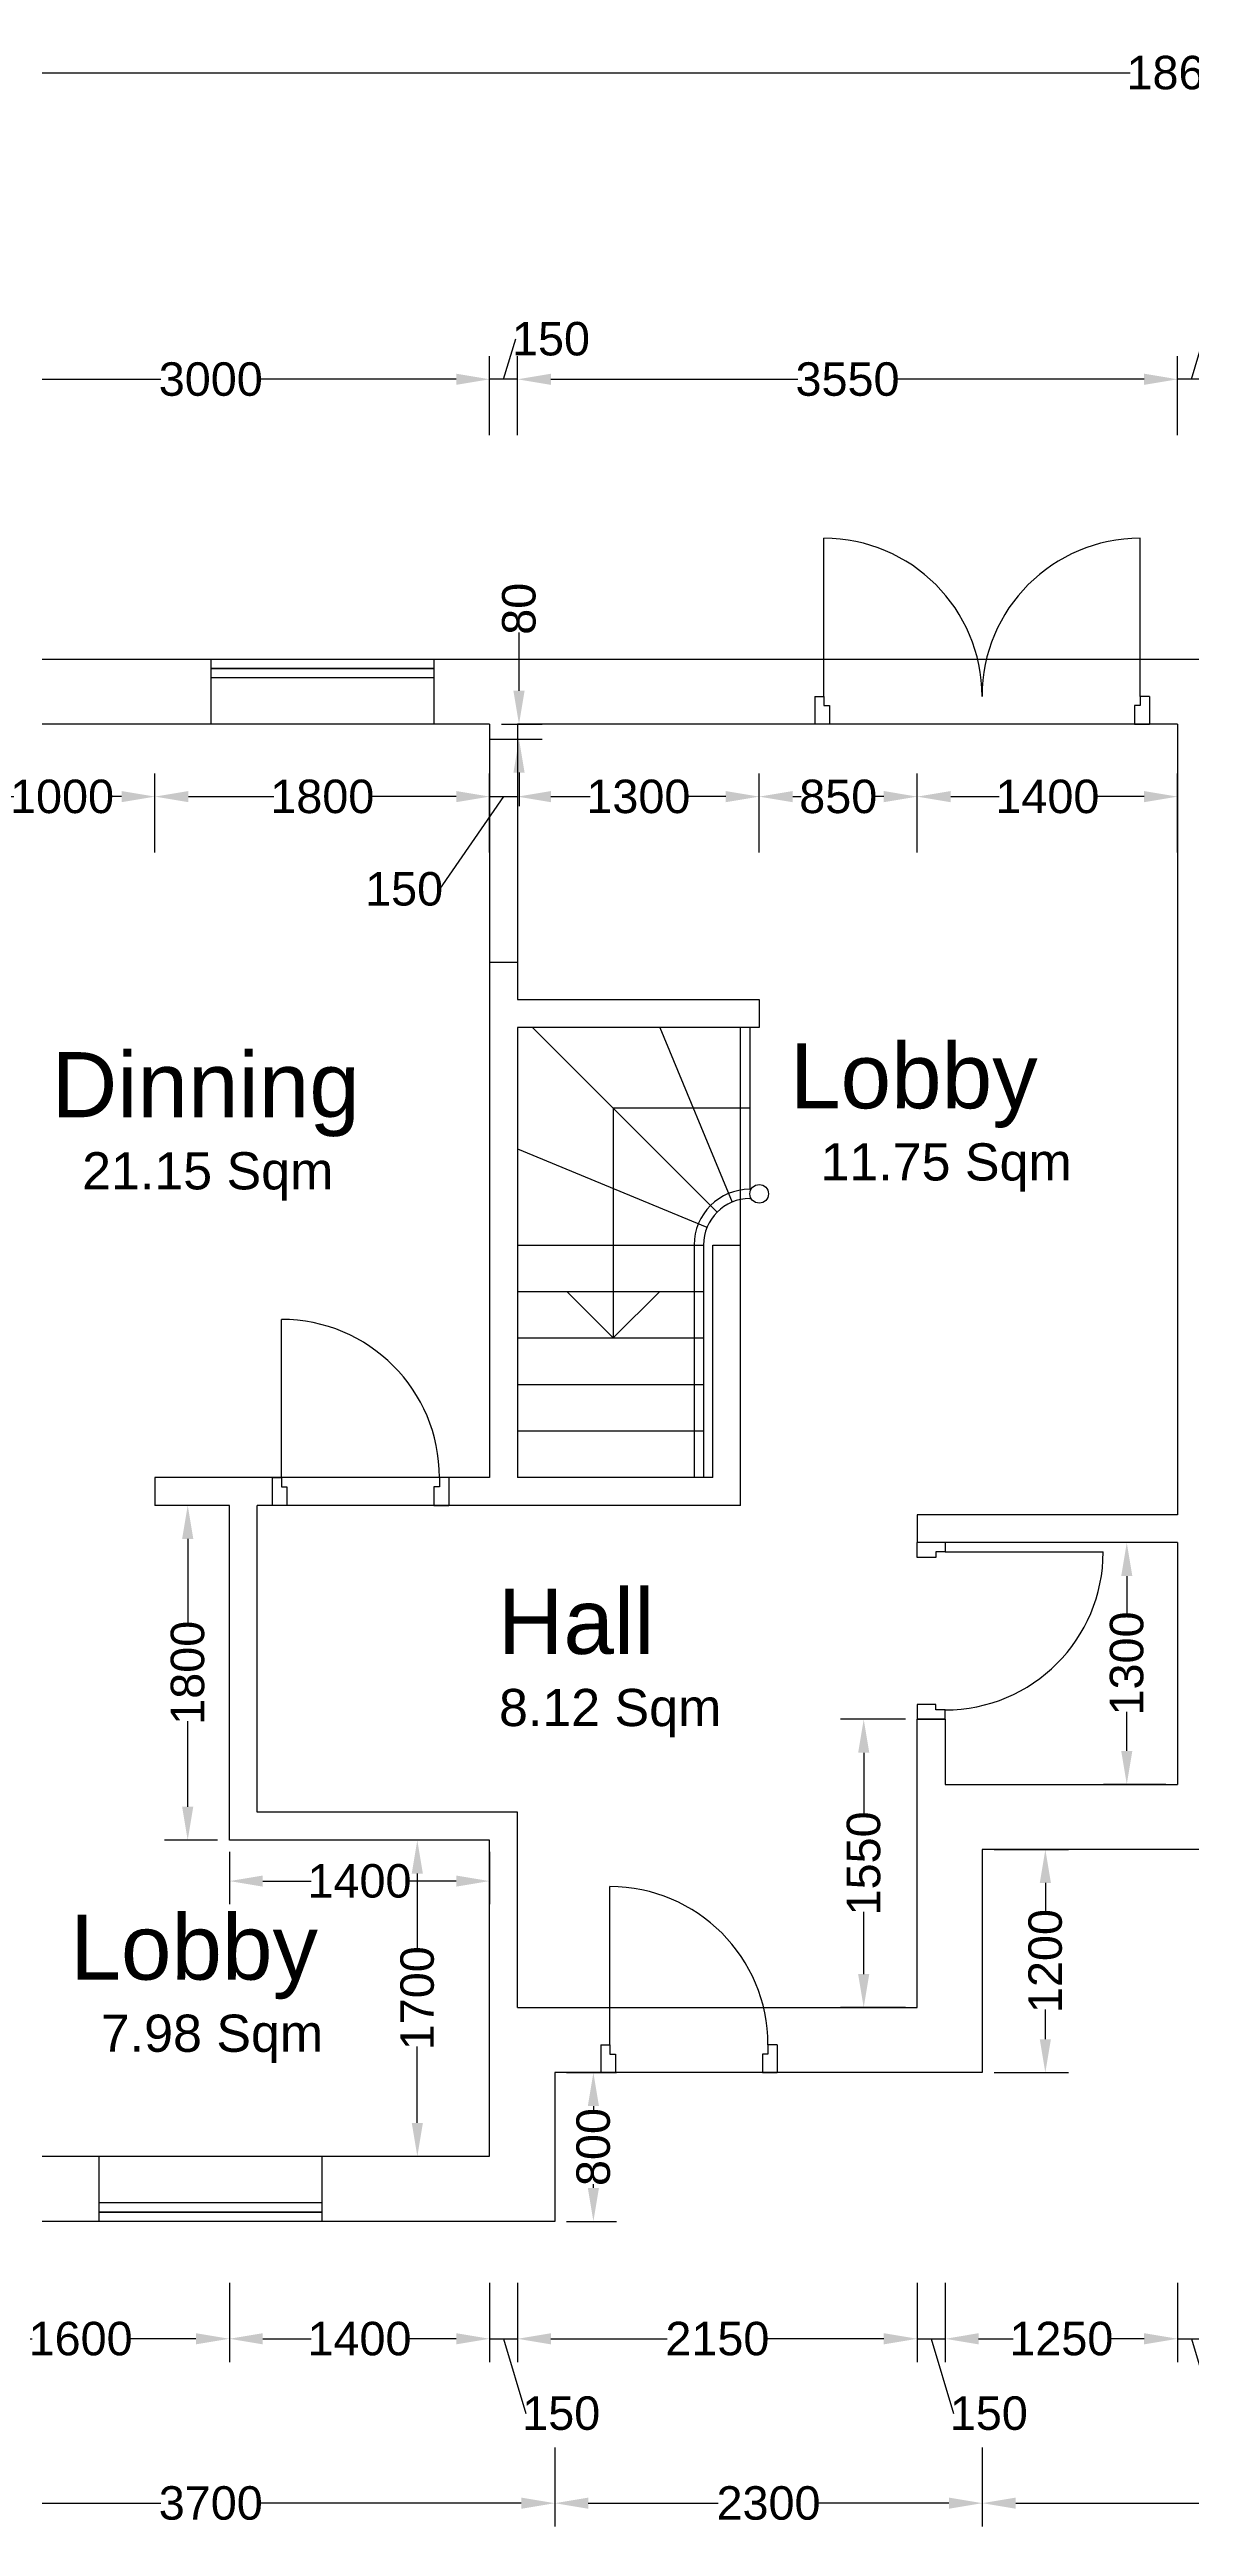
# Model space of a CAD drawing. Header units: millimetres. Extents: x -500 to 24950, y -2718 to 10994.
# Drawn here: x 8720 to 14862, y -2324 to 10994 of the extents above; entities that cross this region are included whole.
import ezdxf

# ---------------------------------------------------------------- set-up
doc = ezdxf.new("R2010")
doc.units = ezdxf.units.MM
doc.header["$MEASUREMENT"] = 0
doc.linetypes.add('CENTER2', pattern=[1.125, 0.75, -0.125, 0.125, -0.125])
for name, color, linetype in [('1walls', 7, 'Continuous'), ('dli (dimension lines)', 10, 'Continuous'), ('doors', 90, 'Continuous'), ('staircase', 210, 'Continuous'), ('text labels', 7, 'Continuous'), ('title block', 18, 'Continuous'), ('windows', 130, 'Continuous')]:
    doc.layers.add(name, color=color, linetype=linetype)
doc.styles.get("Standard").update_dxf_attribs({"font": 'arial.ttf'})
doc.dimstyles.new('Annotative', dxfattribs={"dimscale": 0, "dimtxt": 1.8, "dimasz": 1.8, "dimexe": 1.25, "dimexo": 0.63, "dimgap": 0, "dimtad": 0, "dimdec": 0, "dimzin": 0, "dimdsep": 46, "dimtxsty": 'Standard', "dimcen": -2.5, "dimadec": 0, "dimazin": 0, "dimtfac": 1, "dimtdec": 0, "dimtofl": 0, "dimtmove": 0, "dimatfit": 3, "dimldrblk": 'DOT', "dimfxl": 3, "dimfxlon": 1, "dimtolj": 1, "dimtzin": 0, "dimarcsym": 0})

# ---------------------------------------------------------------- blocks, each defined once
blk = doc.blocks.new('*U4')
for p, q in [((0, 0), (0, 350)), ((1200, 0), (1200, 350)), ((1200, 100), (0, 100)), ((0, 50), (1200, 50)), ((1200, 50), (0, 50))]:
    blk.add_line(p, q)
blk = doc.blocks.new('*U5')
for p, q in [((0, 350), (0, 0)), ((0, 300), (1200, 300)), ((1200, 300), (0, 300)), ((1200, 350), (1200, 0)), ((1200, 250), (0, 250))]:
    blk.add_line(p, q)
blk = doc.blocks.new('*U7')
for p, q in [((50, 150), (50, 1000)), ((0, 150), (0, 0)), ((0, 150), (50, 150)), ((50, 150), (50, 100)), ((950, 150), (900, 150)), ((900, 150), (900, 100)), ((950, 150), (950, 0)), ((80, 0), (0, 0)), ((50, 100), (80, 100)), ((80, 100), (80, 0)), ((900, 100), (870, 100)), ((870, 100), (870, 0)), ((870, 0), (950, 0))]:
    blk.add_line(p, q)
blk.add_arc((50, 150), 850, 0, 90)
blk = doc.blocks.new('doubledoor')
for p, q in [((50, 150), (50, 1000)), ((1750, 150), (1750, 1000)), ((0, 150), (0, 0)), ((0, 150), (50, 150)), ((50, 150), (50, 100)), ((1800, 150), (1750, 150)), ((1750, 150), (1750, 100)), ((1800, 150), (1800, 0)), ((80, 0), (0, 0)), ((50, 100), (80, 100)), ((80, 100), (80, 0)), ((1750, 100), (1720, 100)), ((1720, 100), (1720, 0)), ((1720, 0), (1800, 0))]:
    blk.add_line(p, q)
for centre, start, end in [((50, 150), 0, 90), ((1750, 150), 90, 180)]:
    blk.add_arc(centre, 850, start, end)
blk = doc.blocks.new('*D16')
at = {"layer": 'Defpoints', "color": 0}
for p in [(14787, 9221), (14787, 8233), (14937, 8233)]:
    blk.add_point(p, dxfattribs=at)
at = {"layer": 'dli (dimension lines)', "color": 0, "lineweight": -2, "transparency": 16777216}
for p, q in [((14787, 8921), (14787, 9346)), ((14862, 9221), (14927, 9438)), ((14937, 8921), (14937, 9346)), ((14607, 9221), (14427, 9221)), ((14937, 9221), (14787, 9221)), ((15117, 9221), (15297, 9221))]:
    blk.add_line(p, q, dxfattribs=at)
at = {"layer": 'dli (dimension lines)', "color": 0, "transparency": 16777216}
for points in [[(14607, 9251), (14607, 9191), (14787, 9221)], [(15117, 9251), (15117, 9191), (14937, 9221)]]:
    blk.add_solid(points, dxfattribs=at)
at = {"layer": 'dli (dimension lines)', "color": 0, "transparency": 16777216, "insert": (15117, 9438), "char_height": 180, "attachment_point": 5}
blk.add_mtext('\\A1;150', dxfattribs=at)
blk = doc.blocks.new('_Dot')
at = {"color": 0, "linetype": 'ByBlock', "lineweight": -2}
blk.add_line((-0.5, 0), (-1, 0), dxfattribs=at)
at = {"color": 0, "linetype": 'ByBlock', "const_width": 0.5}
blk.add_lwpolyline([(-0.25, 0, 1), (0.25, 0, 1)], format="xyb", close=True, dxfattribs=at)
blk = doc.blocks.new('*D17')
at = {"layer": 'Defpoints', "color": 0}
for p in [(11237, 9221), (11237, 8233), (14787, 8233)]:
    blk.add_point(p, dxfattribs=at)
at = {"layer": 'dli (dimension lines)', "color": 0, "lineweight": -2, "transparency": 16777216}
for p, q in [((11237, 8921), (11237, 9346)), ((14787, 8921), (14787, 9346)), ((11417, 9221), (12744, 9221)), ((14607, 9221), (13280, 9221))]:
    blk.add_line(p, q, dxfattribs=at)
at = {"layer": 'dli (dimension lines)', "color": 0, "transparency": 16777216}
for points in [[(11417, 9251), (11417, 9191), (11237, 9221)], [(14607, 9251), (14607, 9191), (14787, 9221)]]:
    blk.add_solid(points, dxfattribs=at)
at = {"layer": 'dli (dimension lines)', "color": 0, "transparency": 16777216, "insert": (13012, 9221), "char_height": 180, "attachment_point": 5}
blk.add_mtext('\\A1;3550', dxfattribs=at)
blk = doc.blocks.new('*D18')
at = {"layer": 'Defpoints', "color": 0}
for p in [(11087, 9221), (11087, 8233), (11237, 8233)]:
    blk.add_point(p, dxfattribs=at)
at = {"layer": 'dli (dimension lines)', "color": 0, "lineweight": -2, "transparency": 16777216}
for p, q in [((11087, 8921), (11087, 9346)), ((11162, 9221), (11227, 9438)), ((11237, 8921), (11237, 9346)), ((10907, 9221), (10727, 9221)), ((11237, 9221), (11087, 9221)), ((11417, 9221), (11597, 9221))]:
    blk.add_line(p, q, dxfattribs=at)
at = {"layer": 'dli (dimension lines)', "color": 0, "transparency": 16777216}
for points in [[(10907, 9251), (10907, 9191), (11087, 9221)], [(11417, 9251), (11417, 9191), (11237, 9221)]]:
    blk.add_solid(points, dxfattribs=at)
at = {"layer": 'dli (dimension lines)', "color": 0, "transparency": 16777216, "insert": (11417, 9438), "char_height": 180, "attachment_point": 5}
blk.add_mtext('\\A1;150', dxfattribs=at)
blk = doc.blocks.new('*D19')
at = {"layer": 'Defpoints', "color": 0}
for p in [(8087, 9221), (8087, 8233), (11087, 8233)]:
    blk.add_point(p, dxfattribs=at)
at = {"layer": 'dli (dimension lines)', "color": 0, "lineweight": -2, "transparency": 16777216}
for p, q in [((8087, 8921), (8087, 9346)), ((11087, 8921), (11087, 9346)), ((8267, 9221), (9319, 9221)), ((10907, 9221), (9855, 9221))]:
    blk.add_line(p, q, dxfattribs=at)
at = {"layer": 'dli (dimension lines)', "color": 0, "transparency": 16777216}
for points in [[(8267, 9251), (8267, 9191), (8087, 9221)], [(10907, 9251), (10907, 9191), (11087, 9221)]]:
    blk.add_solid(points, dxfattribs=at)
at = {"layer": 'dli (dimension lines)', "color": 0, "transparency": 16777216, "insert": (9587, 9221), "char_height": 180, "attachment_point": 5}
blk.add_mtext('\\A1;3000', dxfattribs=at)
blk = doc.blocks.new('*D30')
at = {"layer": 'Defpoints', "color": 0}
for p in [(24187, 10869), (5537, 7716), (24187, 7716)]:
    blk.add_point(p, dxfattribs=at)
at = {"layer": 'dli (dimension lines)', "color": 0, "lineweight": -2, "transparency": 16777216}
for p, q in [((5537, 10569), (5537, 10994)), ((24187, 10569), (24187, 10994)), ((5717, 10869), (14532, 10869)), ((24007, 10869), (15192, 10869))]:
    blk.add_line(p, q, dxfattribs=at)
at = {"layer": 'dli (dimension lines)', "color": 0, "transparency": 16777216}
for points in [[(5717, 10899), (5717, 10839), (5537, 10869)], [(24007, 10899), (24007, 10839), (24187, 10869)]]:
    blk.add_solid(points, dxfattribs=at)
at = {"layer": 'dli (dimension lines)', "color": 0, "transparency": 16777216, "insert": (14862, 10869), "char_height": 180, "attachment_point": 5}
blk.add_mtext('\\A1;18650', dxfattribs=at)
blk = doc.blocks.new('*D31')
at = {"layer": 'Defpoints', "color": 0}
for p in [(5537, 10869), (5537, 7716), (24187, 7716)]:
    blk.add_point(p, dxfattribs=at)
at = {"layer": 'dli (dimension lines)', "color": 0, "lineweight": -2, "transparency": 16777216}
for p, q in [((5537, 10569), (5537, 10994)), ((24187, 10569), (24187, 10994)), ((5717, 10869), (14532, 10869)), ((24007, 10869), (15192, 10869))]:
    blk.add_line(p, q, dxfattribs=at)
at = {"layer": 'dli (dimension lines)', "color": 0, "transparency": 16777216}
for points in [[(5717, 10899), (5717, 10839), (5537, 10869)], [(24007, 10899), (24007, 10839), (24187, 10869)]]:
    blk.add_solid(points, dxfattribs=at)
at = {"layer": 'dli (dimension lines)', "color": 0, "transparency": 16777216, "insert": (14862, 10869), "char_height": 180, "attachment_point": 5}
blk.add_mtext('\\A1;18650', dxfattribs=at)
blk = doc.blocks.new('*D41')
at = {"layer": 'Defpoints', "color": 0}
for p in [(9687, 354), (8087, -146), (9687, -1315)]:
    blk.add_point(p, dxfattribs=at)
at = {"layer": 'dli (dimension lines)', "color": 0, "lineweight": -2, "transparency": 16777216}
for p, q in [((8087, -1015), (8087, -1440)), ((9687, -1015), (9687, -1440)), ((8267, -1315), (8627, -1315)), ((9507, -1315), (9147, -1315))]:
    blk.add_line(p, q, dxfattribs=at)
at = {"layer": 'dli (dimension lines)', "color": 0, "transparency": 16777216}
for points in [[(8267, -1285), (8267, -1345), (8087, -1315)], [(9507, -1285), (9507, -1345), (9687, -1315)]]:
    blk.add_solid(points, dxfattribs=at)
at = {"layer": 'dli (dimension lines)', "color": 0, "transparency": 16777216, "insert": (8887, -1315), "char_height": 180, "attachment_point": 5}
blk.add_mtext('\\A1;1600', dxfattribs=at)
blk = doc.blocks.new('*D42')
at = {"layer": 'Defpoints', "color": 0}
for p in [(9687, 354), (11087, 354), (11087, -1315)]:
    blk.add_point(p, dxfattribs=at)
at = {"layer": 'dli (dimension lines)', "color": 0, "lineweight": -2, "transparency": 16777216}
for p, q in [((9687, -1015), (9687, -1440)), ((11087, -1015), (11087, -1440)), ((9867, -1315), (10127, -1315)), ((10907, -1315), (10647, -1315))]:
    blk.add_line(p, q, dxfattribs=at)
at = {"layer": 'dli (dimension lines)', "color": 0, "transparency": 16777216}
for points in [[(9867, -1285), (9867, -1345), (9687, -1315)], [(10907, -1285), (10907, -1345), (11087, -1315)]]:
    blk.add_solid(points, dxfattribs=at)
at = {"layer": 'dli (dimension lines)', "color": 0, "transparency": 16777216, "insert": (10387, -1315), "char_height": 180, "attachment_point": 5}
blk.add_mtext('\\A1;1400', dxfattribs=at)
blk = doc.blocks.new('*D43')
at = {"layer": 'Defpoints', "color": 0}
for p in [(11237, 504), (11087, 354), (11237, -1315)]:
    blk.add_point(p, dxfattribs=at)
at = {"layer": 'dli (dimension lines)', "color": 0, "lineweight": -2, "transparency": 16777216}
for p, q in [((11087, -1015), (11087, -1440)), ((11237, -1015), (11237, -1440)), ((10907, -1315), (10727, -1315)), ((11087, -1315), (11237, -1315)), ((11162, -1315), (11282, -1716)), ((11417, -1315), (11597, -1315))]:
    blk.add_line(p, q, dxfattribs=at)
at = {"layer": 'dli (dimension lines)', "color": 0, "transparency": 16777216}
for points in [[(10907, -1285), (10907, -1345), (11087, -1315)], [(11417, -1285), (11417, -1345), (11237, -1315)]]:
    blk.add_solid(points, dxfattribs=at)
at = {"layer": 'dli (dimension lines)', "color": 0, "transparency": 16777216, "insert": (11472, -1716), "char_height": 180, "attachment_point": 5}
blk.add_mtext('\\A1;150', dxfattribs=at)
blk = doc.blocks.new('*D44')
at = {"layer": 'Defpoints', "color": 0}
for p in [(11237, 504), (13387, -546), (13387, -1315)]:
    blk.add_point(p, dxfattribs=at)
at = {"layer": 'dli (dimension lines)', "color": 0, "lineweight": -2, "transparency": 16777216}
for p, q in [((11237, -1015), (11237, -1440)), ((13387, -1015), (13387, -1440)), ((11417, -1315), (12042, -1315)), ((13207, -1315), (12582, -1315))]:
    blk.add_line(p, q, dxfattribs=at)
at = {"layer": 'dli (dimension lines)', "color": 0, "transparency": 16777216}
for points in [[(11417, -1285), (11417, -1345), (11237, -1315)], [(13207, -1285), (13207, -1345), (13387, -1315)]]:
    blk.add_solid(points, dxfattribs=at)
at = {"layer": 'dli (dimension lines)', "color": 0, "transparency": 16777216, "insert": (12312, -1315), "char_height": 180, "attachment_point": 5}
blk.add_mtext('\\A1;2150', dxfattribs=at)
blk = doc.blocks.new('*D45')
at = {"layer": 'Defpoints', "color": 0}
for p in [(13537, 1054), (13387, -546), (13537, -1315)]:
    blk.add_point(p, dxfattribs=at)
at = {"layer": 'dli (dimension lines)', "color": 0, "lineweight": -2, "transparency": 16777216}
for p, q in [((13387, -1015), (13387, -1440)), ((13537, -1015), (13537, -1440)), ((13207, -1315), (13027, -1315)), ((13387, -1315), (13537, -1315)), ((13462, -1315), (13582, -1716)), ((13717, -1315), (13897, -1315))]:
    blk.add_line(p, q, dxfattribs=at)
at = {"layer": 'dli (dimension lines)', "color": 0, "transparency": 16777216}
for points in [[(13207, -1285), (13207, -1345), (13387, -1315)], [(13717, -1285), (13717, -1345), (13537, -1315)]]:
    blk.add_solid(points, dxfattribs=at)
at = {"layer": 'dli (dimension lines)', "color": 0, "transparency": 16777216, "insert": (13772, -1716), "char_height": 180, "attachment_point": 5}
blk.add_mtext('\\A1;150', dxfattribs=at)
blk = doc.blocks.new('*D46')
at = {"layer": 'Defpoints', "color": 0}
for p in [(13537, 1054), (14787, 654), (14787, -1315)]:
    blk.add_point(p, dxfattribs=at)
at = {"layer": 'dli (dimension lines)', "color": 0, "lineweight": -2, "transparency": 16777216}
for p, q in [((13537, -1015), (13537, -1440)), ((14787, -1015), (14787, -1440)), ((13717, -1315), (13902, -1315)), ((14607, -1315), (14422, -1315))]:
    blk.add_line(p, q, dxfattribs=at)
at = {"layer": 'dli (dimension lines)', "color": 0, "transparency": 16777216}
for points in [[(13717, -1285), (13717, -1345), (13537, -1315)], [(14607, -1285), (14607, -1345), (14787, -1315)]]:
    blk.add_solid(points, dxfattribs=at)
at = {"layer": 'dli (dimension lines)', "color": 0, "transparency": 16777216, "insert": (14162, -1315), "char_height": 180, "attachment_point": 5}
blk.add_mtext('\\A1;1250', dxfattribs=at)
blk = doc.blocks.new('*D47')
at = {"layer": 'Defpoints', "color": 0}
for p in [(14787, 654), (14937, 654), (14937, -1315)]:
    blk.add_point(p, dxfattribs=at)
at = {"layer": 'dli (dimension lines)', "color": 0, "lineweight": -2, "transparency": 16777216}
for p, q in [((14787, -1015), (14787, -1440)), ((14937, -1015), (14937, -1440)), ((14607, -1315), (14427, -1315)), ((14787, -1315), (14937, -1315)), ((14862, -1315), (14982, -1716)), ((15117, -1315), (15297, -1315))]:
    blk.add_line(p, q, dxfattribs=at)
at = {"layer": 'dli (dimension lines)', "color": 0, "transparency": 16777216}
for points in [[(14607, -1285), (14607, -1345), (14787, -1315)], [(15117, -1285), (15117, -1345), (14937, -1315)]]:
    blk.add_solid(points, dxfattribs=at)
at = {"layer": 'dli (dimension lines)', "color": 0, "transparency": 16777216, "insert": (15172, -1716), "char_height": 180, "attachment_point": 5}
blk.add_mtext('\\A1;150', dxfattribs=at)
blk = doc.blocks.new('*D59')
at = {"layer": 'Defpoints', "color": 0}
for p in [(7737, 16), (11437, -684), (11437, -2199)]:
    blk.add_point(p, dxfattribs=at)
at = {"layer": 'dli (dimension lines)', "color": 0, "lineweight": -2, "transparency": 16777216}
for p, q in [((7737, -1899), (7737, -2324)), ((11437, -1899), (11437, -2324)), ((7917, -2199), (9319, -2199)), ((11257, -2199), (9855, -2199))]:
    blk.add_line(p, q, dxfattribs=at)
at = {"layer": 'dli (dimension lines)', "color": 0, "transparency": 16777216}
for points in [[(7917, -2169), (7917, -2229), (7737, -2199)], [(11257, -2169), (11257, -2229), (11437, -2199)]]:
    blk.add_solid(points, dxfattribs=at)
at = {"layer": 'dli (dimension lines)', "color": 0, "transparency": 16777216, "insert": (9587, -2199), "char_height": 180, "attachment_point": 5}
blk.add_mtext('\\A1;3700', dxfattribs=at)
blk = doc.blocks.new('*D60')
at = {"layer": 'Defpoints', "color": 0}
for p in [(13737, 116), (11437, -684), (13737, -2199)]:
    blk.add_point(p, dxfattribs=at)
at = {"layer": 'dli (dimension lines)', "color": 0, "lineweight": -2, "transparency": 16777216}
for p, q in [((11437, -1899), (11437, -2324)), ((13737, -1899), (13737, -2324)), ((11617, -2199), (12317, -2199)), ((13557, -2199), (12857, -2199))]:
    blk.add_line(p, q, dxfattribs=at)
at = {"layer": 'dli (dimension lines)', "color": 0, "transparency": 16777216}
for points in [[(11617, -2169), (11617, -2229), (11437, -2199)], [(13557, -2169), (13557, -2229), (13737, -2199)]]:
    blk.add_solid(points, dxfattribs=at)
at = {"layer": 'dli (dimension lines)', "color": 0, "transparency": 16777216, "insert": (12587, -2199), "char_height": 180, "attachment_point": 5}
blk.add_mtext('\\A1;2300', dxfattribs=at)
blk = doc.blocks.new('*D61')
at = {"layer": 'Defpoints', "color": 0}
for p in [(13737, 116), (18737, -284), (18737, -2199)]:
    blk.add_point(p, dxfattribs=at)
at = {"layer": 'dli (dimension lines)', "color": 0, "lineweight": -2, "transparency": 16777216}
for p, q in [((13737, -1899), (13737, -2324)), ((18737, -1899), (18737, -2324)), ((13917, -2199), (15969, -2199)), ((18557, -2199), (16505, -2199))]:
    blk.add_line(p, q, dxfattribs=at)
at = {"layer": 'dli (dimension lines)', "color": 0, "transparency": 16777216}
for points in [[(13917, -2169), (13917, -2229), (13737, -2199)], [(18557, -2169), (18557, -2229), (18737, -2199)]]:
    blk.add_solid(points, dxfattribs=at)
at = {"layer": 'dli (dimension lines)', "color": 0, "transparency": 16777216, "insert": (16237, -2199), "char_height": 180, "attachment_point": 5}
blk.add_mtext('\\A1;5000', dxfattribs=at)
blk = doc.blocks.new('*D68')
at = {"layer": 'Defpoints', "color": 0}
for p in [(11087, 6977), (9287, 3316), (11087, 3316)]:
    blk.add_point(p, dxfattribs=at)
at = {"layer": 'dli (dimension lines)', "color": 0, "lineweight": -2, "transparency": 16777216}
for p, q in [((9287, 6677), (9287, 7102)), ((11087, 6677), (11087, 7102)), ((9467, 6977), (9927, 6977)), ((10907, 6977), (10447, 6977))]:
    blk.add_line(p, q, dxfattribs=at)
at = {"layer": 'dli (dimension lines)', "color": 0, "transparency": 16777216}
for points in [[(9467, 7007), (9467, 6947), (9287, 6977)], [(10907, 7007), (10907, 6947), (11087, 6977)]]:
    blk.add_solid(points, dxfattribs=at)
at = {"layer": 'dli (dimension lines)', "color": 0, "transparency": 16777216, "insert": (10187, 6977), "char_height": 180, "attachment_point": 5}
blk.add_mtext('\\A1;1800', dxfattribs=at)
blk = doc.blocks.new('*D69')
at = {"layer": 'Defpoints', "color": 0}
for p in [(9287, 6977), (9287, 3316), (11087, 3316)]:
    blk.add_point(p, dxfattribs=at)
at = {"layer": 'dli (dimension lines)', "color": 0, "lineweight": -2, "transparency": 16777216}
for p, q in [((9287, 6677), (9287, 7102)), ((11087, 6677), (11087, 7102)), ((9467, 6977), (9927, 6977)), ((10907, 6977), (10447, 6977))]:
    blk.add_line(p, q, dxfattribs=at)
at = {"layer": 'dli (dimension lines)', "color": 0, "transparency": 16777216}
for points in [[(9467, 7007), (9467, 6947), (9287, 6977)], [(10907, 7007), (10907, 6947), (11087, 6977)]]:
    blk.add_solid(points, dxfattribs=at)
at = {"layer": 'dli (dimension lines)', "color": 0, "transparency": 16777216, "insert": (10187, 6977), "char_height": 180, "attachment_point": 5}
blk.add_mtext('\\A1;1800', dxfattribs=at)
blk = doc.blocks.new('*D70')
at = {"layer": 'Defpoints', "color": 0}
for p in [(8287, 6977), (8287, 3316), (9287, 3316)]:
    blk.add_point(p, dxfattribs=at)
at = {"layer": 'dli (dimension lines)', "color": 0, "lineweight": -2, "transparency": 16777216}
for p, q in [((8287, 6677), (8287, 7102)), ((9287, 6677), (9287, 7102)), ((8467, 6977), (8527, 6977)), ((9107, 6977), (9047, 6977))]:
    blk.add_line(p, q, dxfattribs=at)
at = {"layer": 'dli (dimension lines)', "color": 0, "transparency": 16777216}
for points in [[(8467, 7007), (8467, 6947), (8287, 6977)], [(9107, 7007), (9107, 6947), (9287, 6977)]]:
    blk.add_solid(points, dxfattribs=at)
at = {"layer": 'dli (dimension lines)', "color": 0, "transparency": 16777216, "insert": (8787, 6977), "char_height": 180, "attachment_point": 5}
blk.add_mtext('\\A1;1000', dxfattribs=at)
blk = doc.blocks.new('*D72')
at = {"layer": 'Defpoints', "color": 0}
for p in [(11237, 7366), (11087, 6977), (11237, 6977)]:
    blk.add_point(p, dxfattribs=at)
at = {"layer": 'dli (dimension lines)', "color": 0, "lineweight": -2, "transparency": 16777216}
for p, q in [((11237, 7277), (11237, 6852)), ((11087, 6977), (11087, 7102)), ((10907, 6977), (10727, 6977)), ((11162, 6977), (10817, 6480)), ((11087, 6977), (11237, 6977)), ((11417, 6977), (11597, 6977))]:
    blk.add_line(p, q, dxfattribs=at)
at = {"layer": 'dli (dimension lines)', "color": 0, "transparency": 16777216}
for points in [[(10907, 7007), (10907, 6947), (11087, 6977)], [(11417, 7007), (11417, 6947), (11237, 6977)]]:
    blk.add_solid(points, dxfattribs=at)
at = {"layer": 'dli (dimension lines)', "color": 0, "transparency": 16777216, "insert": (10627, 6480), "char_height": 180, "attachment_point": 5}
blk.add_mtext('\\A1;150', dxfattribs=at)
blk = doc.blocks.new('*D73')
at = {"layer": 'Defpoints', "color": 0}
for p in [(11237, 7366), (12537, 6977), (12537, 5886)]:
    blk.add_point(p, dxfattribs=at)
at = {"layer": 'dli (dimension lines)', "color": 0, "lineweight": -2, "transparency": 16777216}
for p, q in [((11237, 7277), (11237, 6852)), ((12537, 6677), (12537, 7102)), ((11417, 6977), (11627, 6977)), ((12357, 6977), (12147, 6977))]:
    blk.add_line(p, q, dxfattribs=at)
at = {"layer": 'dli (dimension lines)', "color": 0, "transparency": 16777216}
for points in [[(11417, 7007), (11417, 6947), (11237, 6977)], [(12357, 7007), (12357, 6947), (12537, 6977)]]:
    blk.add_solid(points, dxfattribs=at)
at = {"layer": 'dli (dimension lines)', "color": 0, "transparency": 16777216, "insert": (11887, 6977), "char_height": 180, "attachment_point": 5}
blk.add_mtext('\\A1;1300', dxfattribs=at)
blk = doc.blocks.new('*D74')
at = {"layer": 'Defpoints', "color": 0}
for p in [(13387, 6977), (12537, 5886), (13387, 3116)]:
    blk.add_point(p, dxfattribs=at)
at = {"layer": 'dli (dimension lines)', "color": 0, "lineweight": -2, "transparency": 16777216}
for p, q in [((12537, 6677), (12537, 7102)), ((13387, 6677), (13387, 7102)), ((12717, 6977), (12763, 6977)), ((13207, 6977), (13161, 6977))]:
    blk.add_line(p, q, dxfattribs=at)
at = {"layer": 'dli (dimension lines)', "color": 0, "transparency": 16777216}
for points in [[(12717, 7007), (12717, 6947), (12537, 6977)], [(13207, 7007), (13207, 6947), (13387, 6977)]]:
    blk.add_solid(points, dxfattribs=at)
at = {"layer": 'dli (dimension lines)', "color": 0, "transparency": 16777216, "insert": (12962, 6977), "char_height": 180, "attachment_point": 5}
blk.add_mtext('\\A1;850', dxfattribs=at)
blk = doc.blocks.new('*D75')
at = {"layer": 'Defpoints', "color": 0}
for p in [(14787, 6977), (13387, 3116), (14787, 3116)]:
    blk.add_point(p, dxfattribs=at)
at = {"layer": 'dli (dimension lines)', "color": 0, "lineweight": -2, "transparency": 16777216}
for p, q in [((13387, 6677), (13387, 7102)), ((14787, 6677), (14787, 7102)), ((13567, 6977), (13827, 6977)), ((14607, 6977), (14347, 6977))]:
    blk.add_line(p, q, dxfattribs=at)
at = {"layer": 'dli (dimension lines)', "color": 0, "transparency": 16777216}
for points in [[(13567, 7007), (13567, 6947), (13387, 6977)], [(14607, 7007), (14607, 6947), (14787, 6977)]]:
    blk.add_solid(points, dxfattribs=at)
at = {"layer": 'dli (dimension lines)', "color": 0, "transparency": 16777216, "insert": (14087, 6977), "char_height": 180, "attachment_point": 5}
blk.add_mtext('\\A1;1400', dxfattribs=at)
blk = doc.blocks.new('*D76')
at = {"layer": 'Defpoints', "color": 0}
for p in [(11087, 7366), (11087, 7286), (11245, 7286)]:
    blk.add_point(p, dxfattribs=at)
at = {"layer": 'dli (dimension lines)', "color": 0, "lineweight": -2, "transparency": 16777216}
for p, q in [((11245, 7546), (11245, 7859)), ((11150, 7366), (11370, 7366)), ((11150, 7286), (11370, 7286)), ((11245, 7106), (11245, 6926))]:
    blk.add_line(p, q, dxfattribs=at)
at = {"layer": 'dli (dimension lines)', "color": 0, "transparency": 16777216}
for points in [[(11215, 7546), (11275, 7546), (11245, 7366)], [(11215, 7106), (11275, 7106), (11245, 7286)]]:
    blk.add_solid(points, dxfattribs=at)
at = {"layer": 'dli (dimension lines)', "color": 0, "transparency": 16777216, "insert": (11245, 7987), "char_height": 180, "attachment_point": 5, "rotation": 90}
blk.add_mtext('\\A1;80', dxfattribs=at)
blk = doc.blocks.new('*D77')
at = {"layer": 'Defpoints', "color": 0}
for p in [(14787, 2966), (14514, 1666), (14787, 1666)]:
    blk.add_point(p, dxfattribs=at)
at = {"layer": 'dli (dimension lines)', "color": 0, "lineweight": -2, "transparency": 16777216}
for p, q in [((14724, 2966), (14389, 2966)), ((14514, 2786), (14514, 2576)), ((14514, 1846), (14514, 2056)), ((14724, 1666), (14389, 1666))]:
    blk.add_line(p, q, dxfattribs=at)
at = {"layer": 'dli (dimension lines)', "color": 0, "transparency": 16777216}
for points in [[(14484, 2786), (14544, 2786), (14514, 2966)], [(14484, 1846), (14544, 1846), (14514, 1666)]]:
    blk.add_solid(points, dxfattribs=at)
at = {"layer": 'dli (dimension lines)', "color": 0, "transparency": 16777216, "insert": (14514, 2316), "char_height": 180, "attachment_point": 5, "rotation": 90}
blk.add_mtext('\\A1;1300', dxfattribs=at)
blk = doc.blocks.new('*D78')
at = {"layer": 'Defpoints', "color": 0}
for p in [(13387, 2016), (13099, 466), (13387, 466)]:
    blk.add_point(p, dxfattribs=at)
at = {"layer": 'dli (dimension lines)', "color": 0, "lineweight": -2, "transparency": 16777216}
for p, q in [((13324, 2016), (12974, 2016)), ((13099, 1836), (13099, 1501)), ((13099, 646), (13099, 981)), ((13324, 466), (12974, 466))]:
    blk.add_line(p, q, dxfattribs=at)
at = {"layer": 'dli (dimension lines)', "color": 0, "transparency": 16777216}
for points in [[(13069, 1836), (13129, 1836), (13099, 2016)], [(13069, 646), (13129, 646), (13099, 466)]]:
    blk.add_solid(points, dxfattribs=at)
at = {"layer": 'dli (dimension lines)', "color": 0, "transparency": 16777216, "insert": (13099, 1241), "char_height": 180, "attachment_point": 5, "rotation": 90}
blk.add_mtext('\\A1;1550', dxfattribs=at)
blk = doc.blocks.new('*D79')
at = {"layer": 'Defpoints', "color": 0}
for p in [(13737, 1316), (13737, 116), (14076, 116)]:
    blk.add_point(p, dxfattribs=at)
at = {"layer": 'dli (dimension lines)', "color": 0, "lineweight": -2, "transparency": 16777216}
for p, q in [((13800, 1316), (14201, 1316)), ((14076, 1136), (14076, 976)), ((14076, 296), (14076, 456)), ((13800, 116), (14201, 116))]:
    blk.add_line(p, q, dxfattribs=at)
at = {"layer": 'dli (dimension lines)', "color": 0, "transparency": 16777216}
for points in [[(14046, 1136), (14106, 1136), (14076, 1316)], [(14046, 296), (14106, 296), (14076, 116)]]:
    blk.add_solid(points, dxfattribs=at)
at = {"layer": 'dli (dimension lines)', "color": 0, "transparency": 16777216, "insert": (14076, 716), "char_height": 180, "attachment_point": 5, "rotation": 90}
blk.add_mtext('\\A1;1200', dxfattribs=at)
blk = doc.blocks.new('*D80')
at = {"layer": 'Defpoints', "color": 0}
for p in [(11437, 116), (11437, -684), (11645, -684)]:
    blk.add_point(p, dxfattribs=at)
at = {"layer": 'dli (dimension lines)', "color": 0, "lineweight": -2, "transparency": 16777216}
for p, q in [((11500, 116), (11770, 116)), ((11645, -64), (11645, -85)), ((11645, -504), (11645, -483)), ((11500, -684), (11770, -684))]:
    blk.add_line(p, q, dxfattribs=at)
at = {"layer": 'dli (dimension lines)', "color": 0, "transparency": 16777216}
for points in [[(11615, -64), (11675, -64), (11645, 116)], [(11615, -504), (11675, -504), (11645, -684)]]:
    blk.add_solid(points, dxfattribs=at)
at = {"layer": 'dli (dimension lines)', "color": 0, "transparency": 16777216, "insert": (11645, -284), "char_height": 180, "attachment_point": 5, "rotation": 90}
blk.add_mtext('\\A1;800', dxfattribs=at)
blk = doc.blocks.new('*D81')
at = {"layer": 'Defpoints', "color": 0}
for p in [(11087, 1366), (10698, -334), (11087, -334)]:
    blk.add_point(p, dxfattribs=at)
at = {"layer": 'dli (dimension lines)', "color": 0, "lineweight": -2, "transparency": 16777216}
for p, q in [((10998, 1366), (10573, 1366)), ((10698, 1186), (10698, 776)), ((10698, -154), (10698, 256)), ((10998, -334), (10573, -334))]:
    blk.add_line(p, q, dxfattribs=at)
at = {"layer": 'dli (dimension lines)', "color": 0, "transparency": 16777216}
for points in [[(10668, 1186), (10728, 1186), (10698, 1366)], [(10668, -154), (10728, -154), (10698, -334)]]:
    blk.add_solid(points, dxfattribs=at)
at = {"layer": 'dli (dimension lines)', "color": 0, "transparency": 16777216, "insert": (10698, 516), "char_height": 180, "attachment_point": 5, "rotation": 90}
blk.add_mtext('\\A1;1700', dxfattribs=at)
blk = doc.blocks.new('*D82')
at = {"layer": 'Defpoints', "color": 0}
for p in [(9687, 1366), (11087, 1366), (11087, 1146)]:
    blk.add_point(p, dxfattribs=at)
at = {"layer": 'dli (dimension lines)', "color": 0, "lineweight": -2, "transparency": 16777216}
for p, q in [((9687, 1303), (9687, 1021)), ((11087, 1303), (11087, 1021)), ((9867, 1146), (10127, 1146)), ((10907, 1146), (10647, 1146))]:
    blk.add_line(p, q, dxfattribs=at)
at = {"layer": 'dli (dimension lines)', "color": 0, "transparency": 16777216}
for points in [[(9867, 1176), (9867, 1116), (9687, 1146)], [(10907, 1176), (10907, 1116), (11087, 1146)]]:
    blk.add_solid(points, dxfattribs=at)
at = {"layer": 'dli (dimension lines)', "color": 0, "transparency": 16777216, "insert": (10387, 1146), "char_height": 180, "attachment_point": 5}
blk.add_mtext('\\A1;1400', dxfattribs=at)
blk = doc.blocks.new('*D83')
at = {"layer": 'Defpoints', "color": 0}
for p in [(9687, 3166), (9463, 1366), (9687, 1366)]:
    blk.add_point(p, dxfattribs=at)
at = {"layer": 'dli (dimension lines)', "color": 0, "lineweight": -2, "transparency": 16777216}
for p, q in [((9624, 3166), (9338, 3166)), ((9463, 2986), (9463, 2526)), ((9463, 1546), (9463, 2006)), ((9624, 1366), (9338, 1366))]:
    blk.add_line(p, q, dxfattribs=at)
at = {"layer": 'dli (dimension lines)', "color": 0, "transparency": 16777216}
for points in [[(9433, 2986), (9493, 2986), (9463, 3166)], [(9433, 1546), (9493, 1546), (9463, 1366)]]:
    blk.add_solid(points, dxfattribs=at)
at = {"layer": 'dli (dimension lines)', "color": 0, "transparency": 16777216, "insert": (9463, 2266), "char_height": 180, "attachment_point": 5, "rotation": 90}
blk.add_mtext('\\A1;1800', dxfattribs=at)

msp = doc.modelspace()

# ---------------------------------------------------------------- linework, layer by layer
at = {"layer": '1walls'}
for p, q in [((11087, 7286.1), (11237, 7286.1)), ((11087, 6086.1), (11237, 6086.1)), ((12437, 3166.1), (12437, 5736.1)), ((12287, 4566.1), (12437, 4566.1)), ((11087, 3316.1), (9287, 3316.1)), ((12287, 3316.1), (11237, 3316.1)), ((9687, 3166.1), (9287, 3166.1)), ((12437, 3166.1), (9837, 3166.1)), ((14787, 3116.1), (13387, 3116.1)), ((13387, 466.1), (13387, 2016.1)), ((13387, 2016.1), (13537, 2016.1)), ((13537, 2016.1), (13537, 1666.1))]:
    msp.add_line(p, q, dxfattribs=at)
at = {"layer": '1walls', "color": 141, "linetype": 'CENTER2', "ltscale": 3}
for p, q in [((11087, 7286.1), (11087, 6086.1)), ((11237, 7286.1), (11237, 6086.1))]:
    msp.add_line(p, q, dxfattribs=at)
at = {"layer": '1walls'}
for points in [[(5537, 7716.1), (24187, 7716.1), (24187, 3516.1), (23787, 3516.1), (23787, -283.9), (18737, -283.9), (18737, 1316.1), (13737, 1316.1), (13737, 116.1), (11437, 116.1), (11437, -683.9), (7737, -683.9), (7737, 16.1), (5537, 16.1), (5537, 416.1), (3387, 416.1)], [(11087, 7366.1), (8087, 7366.1)], [(11087, 7366.1), (11087, 7286.1)], [(11237, 7366.1), (11237, 7286.1)], [(14787, 7366.1), (11237, 7366.1)], [(14787, 7366.1), (14787, 3116.1)], [(11087, 6086.1), (11087, 3316.1)], [(11237, 6086.1), (11237, 5886.1)], [(11237, 5886.1), (12537, 5886.1), (12537, 5736.1), (11237, 5736.1)], [(11237, 5736.1), (11237, 3316.1)], [(12287, 3316.1), (12287, 4566.1)], [(9287, 3316.1), (9287, 3166.1)], [(11087, 1366.1), (9687, 1366.1), (9687, 3166.1)], [(11237, 466.1), (11237, 1516.1), (9837, 1516.1), (9837, 3166.1)], [(13387, 3116.1), (13387, 2966.1)], [(14787, 2966.1), (13387, 2966.1)], [(14787, 2966.1), (14787, 1666.1)], [(13537, 1666.1), (14787, 1666.1)], [(8087, -333.9), (11087, -333.9), (11087, 1366.1)], [(11237, 466.1), (13387, 466.1)]]:
    msp.add_lwpolyline(points, dxfattribs=at)
at = {"layer": 'staircase'}
for p, q in [((11317, 5736.1), (12310.2, 4742.9)), ((12002.3, 5736.1), (12391.3, 4797)), ((12487, 5736.1), (12487, 4866.1)), ((12487, 5301.1), (11752, 5301.1)), ((11752, 5301.1), (11752, 4066.1)), ((11237, 5083.8), (12256, 4661.7)), ((12487, 4866.1), (12493.7, 4866.1)), ((12487, 4816.1), (12493.7, 4816.1)), ((11237, 4566.1), (12237, 4566.1)), ((12237, 4566.1), (12237, 3316.1)), ((11237, 4316.1), (12237, 4316.1)), ((11752, 4066.1), (11501.3, 4316.1)), ((11752, 4066.1), (12002.6, 4316.1)), ((11237, 4066.1), (12237, 4066.1)), ((11237, 3816.1), (12237, 3816.1)), ((11237, 3566.1), (12237, 3566.1))]:
    msp.add_line(p, q, dxfattribs=at)
msp.add_circle((12537, 4841.1), 50, dxfattribs=at)
for radius in [300, 250]:
    msp.add_arc((12487, 4566.1), radius, 90, 180, dxfattribs=at)
at = {"layer": 'title block'}
msp.add_line((12187, 4566.1), (12187, 3316.1), dxfattribs=at)

# ---------------------------------------------------------------- block references
at = {"layer": 'doors'}
for name, p in [('doubledoor', (12835.3, 7366.1)), ('*U7', (9917, 3166.1)), ('*U7', (11684.2, 116.1))]:
    msp.add_blockref(name, p, dxfattribs=at)
at = {"layer": 'doors', "rotation": 270}
msp.add_blockref('*U7', (13387, 2966.1), dxfattribs=at)
at = {"layer": 'windows'}
for name, p in [('*U5', (9587, 7366.1)), ('*U4', (8987, -683.9))]:
    msp.add_blockref(name, p, dxfattribs=at)

# ---------------------------------------------------------------- texts
at = {"layer": 'text labels'}
for s, height, p in [('Dinning', 350, (8731.1, 5253.2)), ('Lobby', 350, (12702.6, 5301.1)), ('21.15 Sqm', 200, (8895.2, 4865.1)), ('11.75 Sqm', 200, (12866.7, 4913)), ('Hall', 350, (11130.7, 2367.4)), ('8.12 Sqm', 200, (11137.4, 1979.3)), ('Lobby', 350, (8831.7, 616.1)), ('7.98 Sqm', 200, (8995.8, 228))]:
    msp.add_text(s, height=height, dxfattribs=at).set_placement(p)

# ---------------------------------------------------------------- dimensions: what is measured, and where the dimension line sits
at = {"layer": 'dli (dimension lines)'}
for base, p1, p2, picture, middle in [((24187, 10869), (5537, 7716.1), (24187, 7716.1), '*D30', (14862, 10869)), ((5537, 10869), (24187, 7716.1), (5537, 7716.1), '*D31', (14862, 10869)), ((11087, 9220.9), (11237, 8233.4), (11087, 8233.4), '*D18', (11227, 9437.8)), ((14787, 9220.9), (14937, 8233.4), (14787, 8233.4), '*D16', (14927, 9437.8)), ((8087, 9220.9), (11087, 8233.4), (8087, 8233.4), '*D19', (9587, 9220.9)), ((11237, 9220.9), (14787, 8233.4), (11237, 8233.4), '*D17', (13012, 9220.9)), ((12537, 6976.7), (11237, 7366.1), (12537, 5886.1), '*D73', (11887, 6976.7)), ((8287, 6976.7), (9287, 3316.1), (8287, 3316.1), '*D70', (8787, 6976.7)), ((11087, 6976.7), (9287, 3316.1), (11087, 3316.1), '*D68', (10187, 6976.7)), ((9287, 6976.7), (11087, 3316.1), (9287, 3316.1), '*D69', (10187, 6976.7)), ((13387, 6976.7), (12537, 5886.1), (13387, 3116.1), '*D74', (12962, 6976.7)), ((14787, 6976.7), (13387, 3116.1), (14787, 3116.1), '*D75', (14087, 6976.7)), ((11087, 1145.8), (9687, 1366.1), (11087, 1366.1), '*D82', (10387, 1145.8)), ((13537, -1315.5), (13387, -546.3), (13537, 1053.7), '*D45', (13582.2, -1716.2)), ((14787, -1315.5), (13537, 1053.7), (14787, 653.7), '*D46', (14162, -1315.5)), ((14937, -1315.5), (14787, 653.7), (14937, 653.7), '*D47', (14982.2, -1716.2)), ((11237, -1315.5), (11087, 353.7), (11237, 503.7), '*D43', (11282.2, -1716.2)), ((13387, -1315.5), (11237, 503.7), (13387, -546.3), '*D44', (12312, -1315.5)), ((9687, -1315.5), (8087, -146.3), (9687, 353.7), '*D41', (8887, -1315.5)), ((11087, -1315.5), (9687, 353.7), (11087, 353.7), '*D42', (10387, -1315.5)), ((11437, -2199.1), (7737, 16.1), (11437, -683.9), '*D59', (9587, -2199.1)), ((13737, -2199.1), (11437, -683.9), (13737, 116.1), '*D60', (12587, -2199.1)), ((18737, -2199.1), (13737, 116.1), (18737, -283.9), '*D61', (16237, -2199.1))]:
    dim = msp.add_linear_dim(base=base, p1=p1, p2=p2, dimstyle='Annotative', dxfattribs=at)
    dim.commit()
    dim.dimension.update_dxf_attribs({"geometry": picture, "text_midpoint": middle})
dim = msp.add_linear_dim(base=(11244.8, 7286.1), p1=(11087, 7366.1), p2=(11087, 7286.1), angle=90, dimstyle='Annotative', dxfattribs=at)
dim.commit()
dim.dimension.update_dxf_attribs({"geometry": '*D76', "text_midpoint": (11244.8, 7987.3), "dimtype": 160})
dim = msp.add_linear_dim(base=(11237, 6976.7), p1=(11087, 6976.7), p2=(11237, 7366.1), dimstyle='Annotative', dxfattribs=at)
dim.commit()
dim.dimension.update_dxf_attribs({"geometry": '*D72', "text_midpoint": (10817.2, 6479.6), "dimtype": 160})
for base, p1, p2, picture, middle in [((9463.4, 1366.1), (9687, 3166.1), (9687, 1366.1), '*D83', (9463.4, 2266.1)), ((14513.7, 1666.1), (14787, 2966.1), (14787, 1666.1), '*D77', (14513.7, 2316.1)), ((13099.1, 466.1), (13387, 2016.1), (13387, 466.1), '*D78', (13099.1, 1241.1)), ((10697.8, -333.9), (11087, 1366.1), (11087, -333.9), '*D81', (10697.8, 516.1)), ((14076.3, 116.1), (13737, 1316.1), (13737, 116.1), '*D79', (14076.3, 716.1)), ((11645.1, -683.9), (11437, 116.1), (11437, -683.9), '*D80', (11645.1, -283.9))]:
    dim = msp.add_linear_dim(base=base, p1=p1, p2=p2, angle=90, dimstyle='Annotative', dxfattribs=at)
    dim.commit()
    dim.dimension.update_dxf_attribs({"geometry": picture, "text_midpoint": middle})

doc.saveas('drawing.dxf')
